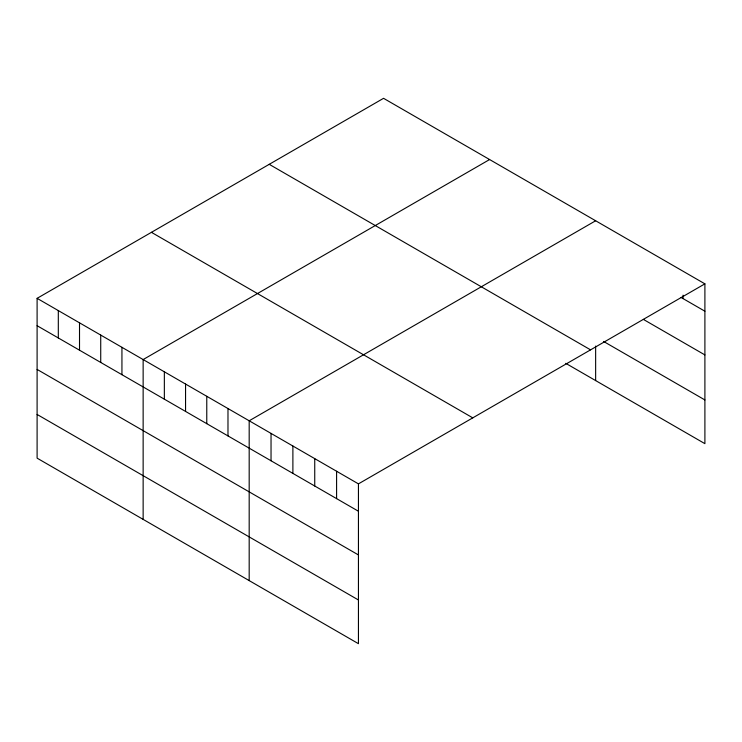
<?xml version="1.0" encoding="UTF-8"?>
<svg xmlns="http://www.w3.org/2000/svg" width="742" height="742" viewBox="0 0 742 742"><rect width="100%" height="100%" fill="white"/><g stroke="black" fill="none" stroke-linecap="round" stroke-linejoin="round"><path stroke-width="1.11" d="M37.1 298.34L358.442 483.867L358.442 643.685L37.1 458.157L37.1 298.34L383.558 98.315L704.9 283.843L704.9 443.66L565.756 363.33M489.599 159.539L143.141 359.564L143.141 519.381M595.641 220.764L249.182 420.788L249.182 580.606M358.442 483.867L704.9 283.843M681.063 297.449L704.9 311.213M643.323 319.366L704.9 354.917M603.589 341.459L704.9 399.947M269.225 164.325L590.567 349.853M151.433 232.329L472.775 417.857M37.1 325.71L358.442 511.238M37.1 369.423L358.442 554.942M37.1 414.453L358.442 599.981M683.048 295.177L683.048 298.59M595.641 346.078L595.641 380.581M336.59 471.253L336.59 498.624M314.738 458.63L314.738 486.001M292.886 446.016L292.886 473.387M271.034 433.402L271.034 460.773M227.98 408.545L227.98 435.916M206.768 396.302L206.768 423.663M185.556 384.05L185.556 411.42M164.353 371.807L164.353 399.177M121.938 347.321L121.938 374.691M100.726 335.078L100.726 362.448M79.515 322.826L79.515 350.196M58.312 310.583L58.312 337.953"/></g></svg>
